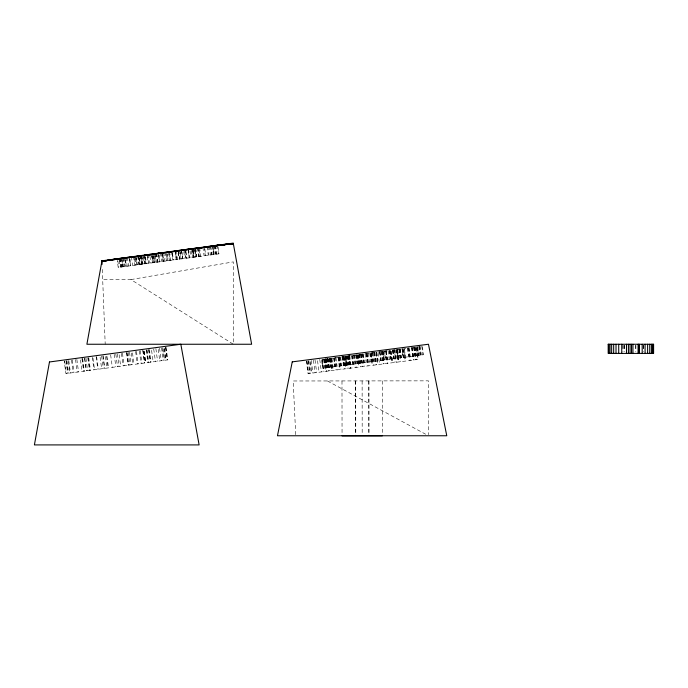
<?xml version="1.0" encoding="UTF-8"?>
<svg xmlns="http://www.w3.org/2000/svg" width="688" height="688" viewBox="0 0 688 688"><rect width="100%" height="100%" fill="white"/><g stroke="black" fill="none" stroke-linecap="round" stroke-linejoin="round"><path stroke-width="0.52" stroke-dasharray="3.44 2.58" d="M130.918 279.586L233.318 261.887L233.318 344.249L130.918 279.586L102.684 279.586M374.513 352.531L321.554 359.678L322.724 368.338L423.49 354.741L422.32 346.073M377.944 352.067L387.181 350.82M392.538 350.097L394.327 349.857L395.488 358.517M397.664 349.401L399.874 349.108M405.92 348.291L404.14 348.532L405.301 357.192M295.72 434.704L293.157 380.98L428.469 380.851L428.469 434.704M327.488 380.98L425.64 434.223M421.787 346.15L422.957 354.81M420.187 346.365L421.357 355.025M420.832 355.103L419.663 346.434L417.547 346.718L418.691 355.386M419.147 346.503L420.308 355.171M418.717 346.563L419.843 355.232M417.444 346.735L418.614 355.395M417.263 346.761L418.433 355.421M416.61 346.847L417.779 355.507M415.328 347.019L416.498 355.687M414.907 347.079L416.077 355.739M413.789 347.225L414.959 355.894M412.361 347.423L413.522 356.083M411.613 347.526L412.783 356.186M409.085 347.861L410.237 356.53M408.603 347.93L409.773 356.59M407.399 348.094L408.569 356.754M403.435 348.627L404.707 357.278M402.652 348.73L403.822 357.39M402.308 348.782L403.478 357.442M403.211 357.476L402.041 348.816L403.168 357.485M400.218 349.057L401.388 357.726M400.055 349.083L401.224 357.743M399.599 349.143L400.769 357.803M399.135 349.203L400.304 357.872M399.031 349.22L400.115 357.898M397.75 349.392L398.92 358.052M397.329 349.452L398.378 358.13M397.122 349.478L398.292 358.138M396.331 349.581L397.501 358.25M395.548 349.693L396.718 358.353M393.037 350.029L394.207 358.689M392.65 350.08L393.82 358.74M392.521 350.097L393.691 358.758M390.234 350.407L391.403 359.067M389.855 350.459L391.025 359.119M389.468 350.51L390.638 359.17M389.021 350.57L390.191 359.231M388.058 350.699L389.227 359.368M386.114 350.966L387.284 359.626M386.028 350.975L387.198 359.635M385.934 350.992L387.103 359.652M383.242 351.353L384.411 360.013M382.975 351.387L384.145 360.048M382.717 351.422L383.887 360.082M383.758 360.099L382.588 351.439L383.715 360.108M380.963 351.663L382.132 360.323M379.896 351.8L381.057 360.469M379.793 351.817L380.963 360.478M379.535 351.852L380.705 360.512M376.732 352.23L377.901 360.89M376.577 352.247L377.746 360.916M376.001 352.325L377.17 360.994M374.083 352.591L375.252 361.252M373.593 352.652L374.762 361.32M372.715 352.772L373.885 361.432M371.477 352.935L372.647 361.604M371.176 352.978L372.346 361.639M370.35 353.09L371.52 361.75M369.748 353.176L370.918 361.836M368.235 353.374L369.404 362.043M367.134 353.529L368.304 362.189M366.807 353.572L367.977 362.232M366.73 353.58L367.899 362.241M365.964 353.684L367.134 362.344M365.01 353.813L366.179 362.473M363.419 354.028L364.588 362.688M362.911 354.096L364.081 362.757M362.464 354.157L363.634 362.817M361.226 354.32L362.395 362.989M361.028 354.346L362.198 363.015M360.701 354.389L361.871 363.058M359.669 354.535L360.839 363.195M359.403 354.569L360.572 363.23M358.465 354.698L359.626 363.359M358.104 354.741L359.274 363.41M357.846 354.776L359.016 363.445M357.562 354.819L358.723 363.479M356.891 354.905L358.061 363.574M356.487 354.965L357.657 363.625M356.126 355.008L357.296 363.677M355.816 355.051L356.986 363.711M354.2 355.275L355.369 363.935M352.781 355.464L353.95 364.124M352.067 355.558L353.236 364.219M352.007 355.567L353.176 364.227M351.551 355.627L352.72 364.287M349.736 355.877L350.897 364.537M349.341 355.928L350.51 364.588M349.212 355.945L350.381 364.606M348.498 356.04L349.667 364.7M348.111 356.092L349.28 364.752M347.861 356.126L349.031 364.786M346.847 356.264L348.008 364.924M347.268 365.027L346.098 356.367L347.173 365.044M345.453 356.453L346.623 365.113M345.299 356.47L346.425 365.139M345.058 356.504L346.227 365.165M344.877 356.53L345.969 365.199L344.757 356.547M343.69 356.685L344.86 365.354M343.579 356.702L344.748 365.362M343.174 356.762L344.344 365.423M342.916 356.797L344.086 365.457M342.495 356.848L343.665 365.517M342.203 356.891L343.372 365.552M340.646 357.098L341.712 365.775M339.992 357.184L341.162 365.853M339.347 357.278L340.517 365.939M338.788 357.347L339.958 366.016M338.066 357.45L339.236 366.111M335.95 357.734L337.12 366.394M334.153 357.975L335.323 366.635M333.947 358.001L335.116 366.67M333.654 358.044L334.824 366.704M331.908 358.276L333.078 366.945M330.541 358.465L331.711 367.125M329.698 358.577L330.868 367.237M329.346 358.629L330.515 367.289M328.658 358.715L329.827 367.383M327.892 358.818L329.062 367.487M327.264 358.904L328.434 367.573M326.336 359.033L327.505 367.693M326.138 359.059L327.307 367.719M325.992 359.076L327.101 367.745M324.942 359.222L326.112 367.882M324.856 359.231L326.026 367.891M324.478 359.282L325.648 367.942M324.022 359.342L325.192 368.003M323.592 359.403L324.667 368.08M218.07 247.104L218.982 253.846L118.207 267.443L117.295 260.709M217.279 245.255L218.449 253.915M215.679 245.47L216.84 254.13M215.146 245.539L216.316 254.199M214.63 245.607L215.8 254.276M214.157 245.676L215.37 254.328M212.747 245.865L213.916 254.526M212.093 245.951L213.263 254.612M210.812 246.123L211.981 254.784M210.39 246.184L211.56 254.844M209.272 246.33L210.442 254.999M207.845 246.528L209.014 255.188M207.097 246.622L208.266 255.291M204.835 248.893L205.721 255.635M204.095 247.035L205.265 255.695M202.891 247.198L204.061 255.859M199.623 247.637L200.793 256.297M199.185 249.658L200.191 256.383M198.135 247.835L199.305 256.495M197.791 247.878L198.961 256.547M197.525 247.921L198.66 256.59M195.702 248.162L196.871 256.83M195.538 248.187L196.708 256.848M195.34 250.174L196.252 256.908M194.773 250.251L195.788 256.977M194.437 248.334L195.598 257.002M193.491 250.423L194.403 257.157M193.07 250.475L193.982 257.217M192.692 248.574L193.861 257.235L192.872 250.509M192.649 250.535L193.56 257.278M192.356 248.617L193.526 257.278M191.814 248.686L192.984 257.355M191.298 250.716L192.201 257.458M190.069 250.888L190.98 257.622M188.529 249.133L189.699 257.794M188.4 251.111L189.303 257.845M188.005 249.202L189.174 257.862M185.984 251.438L186.895 258.172M185.605 251.49L186.517 258.224M184.952 249.615L186.121 258.275M184.513 249.675L185.674 258.335M183.799 251.731L184.711 258.464M181.856 251.989L182.767 258.731M181.512 250.079L182.681 258.74M181.417 250.088L182.587 258.757M180.153 252.221L181.056 258.963L179.869 250.303M178.734 250.458L179.903 259.118M178.459 250.492L179.628 259.152M178.459 252.453L179.37 259.187M178.33 252.47L179.241 259.204M176.446 250.759L177.616 259.428M176.549 259.574L175.38 250.905L176.446 259.582M175.019 250.957L176.188 259.617M172.482 253.261L173.393 259.995M172.327 253.279L173.238 260.021M171.493 251.43L172.662 260.098M169.566 251.688L170.736 260.356M169.334 253.683L170.246 260.417M168.207 251.877L169.368 260.537M167.218 253.967L168.13 260.709M166.659 252.083L167.829 260.743M166.092 254.121L167.003 260.855M165.232 252.272L166.401 260.941M163.727 252.479L164.896 261.139M162.875 254.551L163.787 261.294M162.291 252.677L163.46 261.337M162.471 254.612L163.383 261.345M161.448 252.788L162.617 261.449M160.493 252.917L161.663 261.578M159.16 255.059L160.072 261.793M158.395 253.201L159.564 261.861M158.214 255.188L159.126 261.922M156.709 253.425L157.879 262.085M156.52 253.451L157.681 262.119M156.193 253.494L157.363 262.162M155.153 253.64L156.322 262.3M155.153 255.601L156.064 262.334M153.949 253.803L155.118 262.463M153.854 255.773L154.766 262.506M166.083 347.302L167.777 359.858L65.902 373.61L64.208 361.054M153.596 255.807L154.508 262.541M153.304 255.85L154.215 262.584M165.67 347.354L167.365 359.919M165.584 347.371L167.279 359.927M152.375 254.01L153.544 262.678M152.229 255.988L153.14 262.73M164.587 348.567L166.143 360.082M151.867 256.039L152.779 262.782M164.226 348.618L165.774 360.134M151.308 254.156L152.478 262.816M163.219 348.756L164.767 360.263M162.402 347.801L164.097 360.357M149.941 256.297L150.853 263.04M161.577 347.913L163.28 360.469M148.264 254.569L149.434 263.229M147.49 254.672L148.72 263.323M147.292 256.658L148.204 263.392M159.547 348.18L161.241 360.744M158.223 349.427L159.779 360.942M145.478 256.899L146.389 263.642M145.091 256.959L145.994 263.693M144.695 255.05L145.865 263.71M143.981 255.145L145.151 263.805M143.594 255.196L144.764 263.857M143.611 257.157L144.523 263.891M155.892 348.678L157.586 361.234M142.588 257.295L143.5 264.029M141.582 255.472L142.751 264.132M141.487 255.48L142.657 264.14M153.725 348.971L155.419 361.527M140.937 255.558L142.106 264.218M141.049 257.501L141.909 264.244M140.541 255.609L141.711 264.269M140.361 255.635L141.453 264.304M139.44 257.716L140.352 264.459M139.329 257.733L140.232 264.467M151.592 350.321L153.149 361.836M138.916 257.785L139.827 264.527M138.408 255.893L139.578 264.562M137.978 255.953L139.148 264.613M137.686 255.996L138.856 264.656M149.382 349.556L151.076 362.112M136.138 256.203L137.308 264.863L136.026 256.22M148.789 349.633L150.483 362.198M148.677 349.65L150.405 362.206M135.476 256.289L136.645 264.957M135.097 258.301L136.009 265.043M134.538 258.378L135.45 265.121M147.008 349.874L148.703 362.43M146.69 349.917L148.384 362.473M146.234 349.977L147.929 362.542M133.558 256.555L134.728 265.215M131.442 256.839L132.603 265.499M144.265 351.31L145.822 362.825M144.076 351.336L145.624 362.851M143.646 351.396L145.194 362.903M142.915 350.433L144.609 362.989M142.812 350.441L144.506 362.997M129.894 259.006L130.806 265.74M129.43 257.106L130.6 265.774M129.396 259.075L130.307 265.809M140.232 350.794L141.926 363.35M127.392 257.381L128.561 266.05M139.32 350.914L141.014 363.47M126.033 257.57L127.203 266.23M125.448 259.608L126.36 266.342M125.087 259.651L125.999 266.394M124.141 257.819L125.311 266.488M136.456 351.301L138.15 363.857M123.376 257.923L124.545 266.591M135.622 351.413L137.316 363.969M122.748 258.009L123.917 266.669M121.819 258.138L122.989 266.798M121.879 260.09L122.791 266.824M121.475 258.181L122.593 266.849M120.426 258.327L121.595 266.987M120.34 258.335L121.509 266.996M119.961 258.387L121.131 267.047M132.492 352.901L134.048 364.408M119.506 258.447L120.675 267.107M119.248 260.442L120.245 267.168M131.339 353.056L132.896 364.571M117.811 260.64L118.697 267.374M129.507 352.239L131.202 364.795M128.209 352.411L129.903 364.967M127.091 352.566L128.785 365.122M126.747 352.609L128.441 365.165M126.532 352.643L128.226 365.199M122.464 353.185L124.158 365.749M121.432 353.331L123.126 365.887M119.127 354.707L120.684 366.214M117.364 353.881L119.058 366.437M115.825 354.088L117.519 366.644M114.165 354.311L115.859 366.867M110.63 354.784L112.325 367.34M106.967 356.35L108.523 367.856M106.588 356.401L108.136 367.908M105.436 356.556L106.984 368.063M103.123 355.799L104.817 368.355M102.839 355.834L104.533 368.398M101.618 356.006L103.312 368.562M100.087 357.278L101.643 368.785M96.621 356.676L98.315 369.232M96.139 356.745L97.834 369.301M92.992 358.233L94.548 369.74M92.295 357.261L93.989 369.817M88.752 357.734L90.446 370.299M88.176 357.82L89.87 370.376M87.815 357.863L89.509 370.419M85.94 358.121L87.634 370.677M84.753 358.276L86.447 370.832M84.572 358.302L86.267 370.858M82.655 358.56L84.306 371.124M82.319 358.603L84.013 371.167M81.958 358.654L83.652 371.21M80.496 359.919L82.053 371.425M76.841 359.342L78.535 371.907M75.542 359.523L77.237 372.079M72.309 359.962L74.003 372.518M71.509 360.065L73.203 372.621M68.766 360.435L70.46 372.991M68.456 361.544L70.013 373.051M66.934 360.684L68.628 373.24M66.237 360.779L67.931 373.335M66.031 360.804L67.725 373.36M64.663 360.994L66.358 373.55M416.773 347.887L418.261 359.411L308.009 373.661L306.384 361.097M416.274 347.956L417.762 359.471M414.658 347.096L416.283 359.661M414.443 347.122L416.068 359.695M413.686 347.225L415.311 359.79M412.189 347.414L413.815 359.979M411.699 347.483L413.325 360.048M408.732 347.861L410.358 360.426M407.864 347.973L409.489 360.546M404.501 349.478L405.989 360.994M403.099 349.659L404.587 361.174M399.16 349.1L400.786 361.664M397.561 350.373L399.049 361.888M397.165 350.424L398.653 361.94M396.856 350.467L398.343 361.983M396.804 350.467L398.292 361.991M394.594 349.693L396.219 362.258M394.405 349.719L396.03 362.284M393.115 349.882L394.74 362.447M391.223 351.19L392.71 362.714M390.836 351.241L392.323 362.765M390.208 351.327L391.696 362.843M386.235 350.768L387.86 363.341M385.633 350.854L387.258 363.419M382.081 351.31L383.698 363.875M381.556 351.379L383.182 363.943M378.09 352.892L379.578 364.408M376.284 353.125L377.772 364.64M374.831 352.247L376.448 364.812M374.513 352.29L376.138 364.855M372.174 352.591L373.799 365.156M371.056 353.795L372.552 365.319M370.643 353.856L372.131 365.371M366.394 353.34L368.02 365.904M362.567 353.83L364.193 366.394M360.77 354.062L362.395 366.627M359.11 354.277L360.736 366.85M357.485 355.55L358.973 367.074M354.707 354.845L356.324 367.418M353.589 354.991L355.214 367.555M349.186 355.558L350.811 368.132M348.954 355.593L350.579 368.157M348.575 355.644L350.201 368.209M347.371 355.799L348.997 368.364M345.961 355.98L347.586 368.544M344.275 357.261L345.763 368.785M342.891 356.375L344.516 368.94M339.347 356.831L340.973 369.404M338.582 358.001L340.07 369.516M335.348 357.356L336.974 369.92M334.359 357.476L335.985 370.049M331.59 358.904L333.19 370.411M330.954 358.981L332.442 370.505M330.489 359.041L331.977 370.565M330.283 359.067L331.771 370.591M327.866 358.319L329.492 370.884M327.368 358.379L328.993 370.952M327.024 358.431L328.649 370.995M325.218 358.663L326.809 371.236M325.097 358.68L326.723 371.245M324.59 359.807L326.078 371.322M322.216 359.05L323.842 371.615M319.748 359.368L321.373 371.933M317.546 360.718L319.034 372.234M315.044 359.979L316.669 372.543M313.453 360.185L315.078 372.75M311.251 360.469L312.877 373.034M310.494 361.63L311.982 373.145M309.772 361.725L311.26 373.24M308.551 360.813L310.176 373.386M308.147 360.865L309.772 373.438M306.925 361.028L308.551 373.593M306.822 361.037L308.448 373.61M102.297 269.429L105.204 344.249M382.253 380.911L382.322 435.822M368.983 380.928L369.052 435.831M368.527 380.928L368.596 435.839M362.12 380.937L362.189 434.79M355.713 380.946L355.782 435.848M355.257 380.946L355.326 435.848M341.988 380.963L342.056 435.865M643.59 345.264L643.59 351.362M643.512 345.264L643.512 351.362M635.901 345.264L635.901 351.362M635.583 345.264L635.583 351.362M624.678 345.264L624.678 351.362M624.403 345.264L624.403 351.362M623.483 345.264L623.483 351.362M622.743 345.264L622.743 351.362M398.077 358.173L396.907 349.504L398.042 358.173M385.572 359.858L384.403 351.198L385.547 359.858M323.231 368.269L322.061 359.609L323.205 368.278M214.174 254.491L213.005 245.831L214.106 254.5"/><path stroke-width="1.03" d="M133.3 257.08L137.815 255.979M209.573 246.717L215.146 245.539L233.318 243.578L233.318 243.088L101.962 260.812L86.894 344.249L251.627 344.249L233.318 243.578L217.812 245.177M117.037 258.783L101.979 261.311L102.073 260.804L101.97 261.311L233.318 243.578L217.279 245.255M103.019 261.156L119.506 258.447M121.621 258.163L101.979 261.311L129.636 257.08M146.647 255.231L144.695 255.54L144.695 255.05L182.019 250.303M148.591 254.921L150.534 254.603L117.605 259.015M152.564 254.285L159.65 253.141M108.231 260.391L110.312 260.09M112.393 259.78L115.524 259.324M108.317 260.425L110.433 260.133M113.606 259.686L115.722 259.393M117.837 259.101L121.011 258.654M123.126 258.361L125.242 258.069M128.415 257.622L135.82 256.59M137.935 256.297L141.109 255.859M143.224 255.558L150.629 254.526M152.745 254.233L217.709 245.539L214.286 245.969M184.143 250.028L186.276 249.761M189.467 249.348L192.666 248.944M194.799 248.678L196.923 248.402M200.122 247.998L202.246 247.723M205.445 247.319L207.578 247.044M181.512 250.079L201.739 247.542M203.717 247.293L212.386 246.209M219.575 245.306L233.318 243.578L206.839 246.657M233.318 243.578L175.208 250.931M215.679 245.47L224.322 244.627M157.956 253.261L163.985 252.935M342.056 435.865L382.322 435.822M169.076 251.756L172.74 251.756M147.49 254.672L151.154 254.672M608.183 344.249L653.6 344.249L653.6 353.4L608.183 353.4L608.192 344.249M101.962 260.812L102.099 264.355M653.359 344.249L653.359 353.4M652.637 344.249L652.637 353.4M651.424 344.249L651.424 353.4M649.73 344.249L649.73 353.4M647.606 344.249L647.606 353.4M645.095 344.249L645.095 353.4M642.188 344.249L642.188 353.4M639.066 344.249L639.066 353.4M638.894 344.249L638.894 353.4M638.077 344.249L638.077 353.4M632.951 344.249L632.951 353.4M631.532 344.249L631.532 353.4M630.062 344.249L630.062 353.4M628.419 344.249L628.419 353.4M626.493 344.249L626.493 353.4M621.754 344.249L621.754 353.4M618.718 344.249L618.718 353.4M616.018 344.249L616.018 353.4M613.67 344.249L613.67 353.4M611.649 344.249L611.649 353.4M610.032 344.249L610.032 353.4M608.88 344.249L608.88 353.4M49.476 361.974L34.4 444.912L199.124 444.912L180.824 344.249L49.476 361.974M292.245 361.862L277.47 435.762L446.77 435.762L428.469 344.249L292.245 361.862"/></g></svg>
